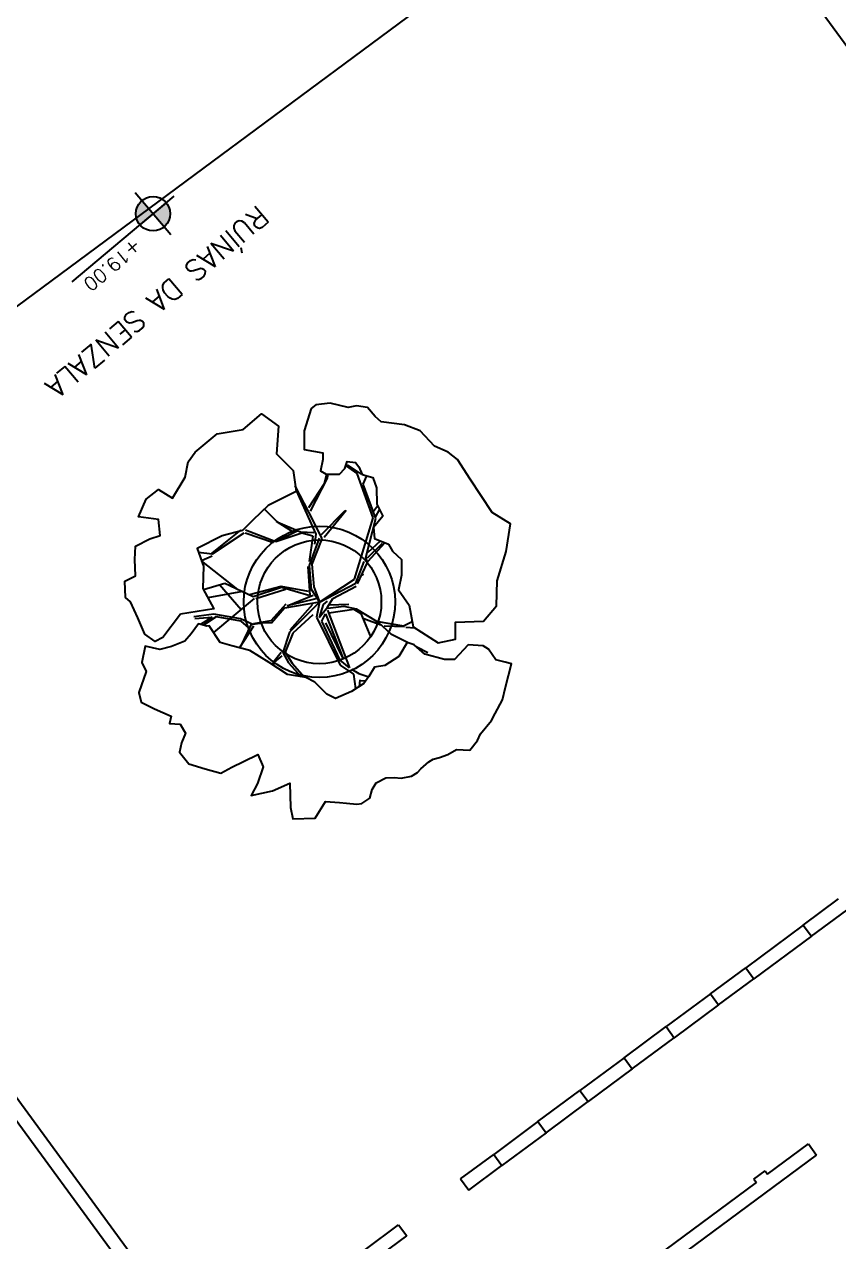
# Model space of a CAD drawing. Header units: millimetres. Extents: x 55520 to 96084, y -58491 to -49645.
# Drawn here: x 59557.74 to 59587.33, y -57714.46 to -57670.22 of the extents above; entities that cross this region are included whole.
import ezdxf
from ezdxf.enums import TextEntityAlignment as Align

# ---------------------------------------------------------------- set-up
doc = ezdxf.new("R2010")
doc.units = ezdxf.units.MM
for name, color, linetype in [('05_Mobiliário', 1, 'Continuous'), ('Alvenaria Corte', 30, 'Continuous'), ('Alvenaria Vista', 40, 'Continuous'), ('ARQ-COTAS', 1, 'Continuous'), ('ARQ-SÍMBOLOS', 2, 'Continuous'), ('ARQ-TEXTO2', 2, 'Continuous'), ('ARQ-TEXTO3', 3, 'Continuous'), ('Árvores Existentes', 114, 'Continuous')]:
    doc.layers.add(name, color=color, linetype=linetype)
doc.styles.add('ROMANS', font='romans.shx')

# ---------------------------------------------------------------- blocks, each defined once
blk = doc.blocks.new('ARBOL')
at = {"color": 0, "linetype": 'ByBlock'}
for p, q in [((-1.034, 4.388), (-1.216, 4.399)), ((-0.978, 4.411), (-1.203, 4.42)), ((-0.543, 3.996), (-1.034, 4.388)), ((-0.889, 4.31), (-0.907, 4.428)), ((-0.509, 4.007), (-0.889, 4.31)), ((-1.375, 4.169), (-1.336, 4.042)), ((-1.336, 4.131), (-1.358, 4.18)), ((-1.302, 3.638), (-1.336, 4.131)), ((-0.587, 4.074), (-0.58, 4.163)), ((-0.52, 4.03), (-0.529, 4.132)), ((-1.336, 4.042), (-1.347, 3.661)), ((-0.967, 3.437), (-0.9, 3.895)), ((-0.33, 3.169), (-0.543, 3.996)), ((-0.353, 3.494), (-0.509, 4.007)), ((-1.203, 3.549), (-1.65, 3.817)), ((-1.079, 3.416), (-1.604, 3.774)), ((-1.013, 3.448), (-0.912, 3.884)), ((-0.364, 3.572), (-0.3, 3.784)), ((-0.33, 3.505), (-0.263, 3.774)), ((-0.298, 3.471), (-0.236, 3.794)), ((-1.113, 3.416), (-1.269, 3.327)), ((-0.978, 3.405), (-1.203, 3.549)), ((-1.022, 3.292), (-1.079, 3.416)), ((-0.912, 3.047), (-0.978, 3.405)), ((-0.298, 3.448), (-0.353, 3.494)), ((-0.286, 3.136), (-0.341, 3.437)), ((-0.263, 3.136), (-0.298, 3.448)), ((-1.593, 3.281), (-1.837, 3.338)), ((-1.357, 3.282), (-1.614, 3.282)), ((-1.269, 3.327), (-1.593, 3.281)), ((-1.246, 3.327), (-1.48, 3.047)), ((-1.313, 3.315), (-1.48, 3.047)), ((-1.102, 3.37), (-1.246, 3.327)), ((-1.102, 3.37), (-0.967, 3.058)), ((-0.933, 3.013), (-1.013, 3.393)), ((-0.567, 2.667), (-0.33, 3.169)), ((-0.567, 2.667), (-0.286, 3.136)), ((-0.442, 2.802), (-0.263, 3.102)), ((0.553, 2.98), (0.619, 3.091)), ((-1.961, 2.935), (-2.139, 2.455)), ((-1.905, 2.924), (-2.117, 2.466)), ((-1.48, 3.047), (-1.906, 2.969)), ((-1.893, 2.935), (-1.502, 3.024)), ((-0.721, 2.678), (-0.944, 2.991)), ((-0.744, 2.756), (-0.933, 3.013)), ((-0.733, 2.802), (-0.912, 3.047)), ((0.207, 2.846), (0.553, 2.98)), ((0.33, 2.846), (0.565, 2.98)), ((0.587, 2.98), (0.695, 3.036)), ((-0.554, 2.666), (-0.744, 2.756)), ((-0.554, 2.666), (-0.733, 2.802)), ((-0.442, 2.666), (-0.442, 2.802)), ((-0.441, 2.701), (-0.218, 2.846)), ((-0.43, 2.656), (-0.262, 2.79)), ((-0.385, 2.611), (-0.129, 2.824)), ((-0.262, 2.79), (-0.106, 2.846)), ((-0.129, 2.824), (-0.017, 2.824)), ((-0.106, 2.846), (0.24, 2.846)), ((-0.017, 2.824), (0.262, 2.622)), ((0.05, 2.79), (0.285, 2.835)), ((0.24, 2.846), (0.464, 2.801)), ((0.464, 2.801), (0.72, 2.822)), ((0.848, 2.833), (1.011, 2.846)), ((-0.765, 2.712), (-1.112, 2.578)), ((-0.732, 2.667), (-1.101, 2.567)), ((-0.567, 2.667), (-0.921, 2.354)), ((-0.91, 2.399), (-0.687, 2.701)), ((-0.631, 2.678), (-0.91, 2.399)), ((-0.567, 2.667), (-0.698, 2.119)), ((-0.567, 2.667), (-0.497, 2.476)), ((-0.486, 2.733), (-0.509, 2.666)), ((-0.509, 2.666), (-0.465, 2.488)), ((-0.465, 2.488), (-0.442, 2.666)), ((-0.419, 2.632), (0.229, 2.13)), ((-2.117, 2.466), (-2.284, 2.39)), ((-2.106, 2.444), (-2.191, 2.315)), ((-1.112, 2.578), (-1.413, 2.265)), ((-1.101, 2.567), (-1.357, 2.265)), ((-1.313, 2.265), (-1.044, 2.578)), ((-0.631, 2.589), (-0.709, 2.142)), ((-0.553, 2.477), (-0.653, 2.13)), ((-0.497, 2.476), (0.105, 2.096)), ((-0.419, 2.577), (0.083, 2.197)), ((-0.408, 2.465), (-0.419, 2.577)), ((0.071, 2.153), (-0.408, 2.465)), ((0.083, 2.197), (-0.353, 2.476)), ((-1.581, 2.242), (-2.191, 2.315)), ((-0.933, 2.41), (-0.989, 2.119)), ((-0.921, 2.354), (-0.966, 2.097)), ((-1.77, 2.22), (-1.968, 2.002)), ((-1.514, 2.251), (-1.864, 1.941)), ((-1.825, 2.171), (-1.406, 2.041)), ((-1.357, 2.265), (-1.77, 2.22)), ((-1.335, 2.253), (-1.56, 1.588)), ((-0.989, 2.119), (-1.167, 1.963)), ((-0.698, 2.119), (-0.631, 1.84)), ((-0.653, 2.13), (-0.609, 1.862)), ((0.229, 2.13), (0.071, 2.153)), ((0.261, 2.13), (0.374, 2.13)), ((0.374, 2.13), (0.51, 2.162)), ((-1.167, 1.952), (-1.346, 1.93)), ((-1.19, 1.952), (-1.156, 1.616)), ((-1.044, 2.053), (-1.167, 1.952)), ((-0.966, 2.097), (-1.044, 2.053)), ((0.105, 2.096), (0.318, 2.084)), ((0.318, 2.084), (0.443, 1.93)), ((0.429, 2.063), (0.469, 1.983)), ((0.44, 2.063), (0.504, 2.095)), ((-1.681, 1.796), (-1.893, 1.628)), ((-1.636, 1.784), (-1.725, 1.6)), ((-1.346, 1.93), (-1.681, 1.796)), ((-1.324, 1.907), (-1.636, 1.784)), ((-1.19, 1.885), (-1.324, 1.907)), ((-1.156, 1.592), (-1.145, 1.941)), ((-0.653, 1.829), (-0.676, 1.661)), ((-0.62, 1.796), (-0.664, 1.673)), ((-0.631, 1.84), (-0.497, 1.762)), ((-0.609, 1.862), (-0.452, 1.784)), ((-0.452, 1.784), (-0.214, 1.71)), ((-1.871, 1.616), (-1.681, 1.751)), ((-1.681, 1.751), (-1.762, 1.589)), ((-0.676, 1.661), (-0.671, 1.632)), ((-0.664, 1.673), (-0.653, 1.631)), ((-0.497, 1.762), (-0.257, 1.692)), ((-1.795, 1.523), (-1.793, 1.527))]:
    blk.add_line(p, q, dxfattribs=at)
for p, q in [((-0.272, 3.281), (-0.266, 3.278)), ((-0.266, 3.278), (-0.257, 3.276))]:
    blk.add_line(p, q)
at = {"color": 0, "linetype": 'ByBlock', "flags": 128}
for points in [[(-2.006, 4.806), (-1.93, 4.502), (-1.803, 4.292), (-1.567, 4.384), (-1.517, 4.308), (-1.466, 4.165), (-1.382, 4.165), (-1.23, 4.258), (-1.205, 4.359), (-1.23, 4.452), (-1.129, 4.502), (-1.061, 4.477), (-0.969, 4.41), (-0.825, 4.452), (-0.715, 4.359), (-0.597, 4.174), (-0.446, 4.081), (-0.471, 3.887), (-0.386, 3.769), (-0.184, 3.803), (-0.091, 3.752), (0.069, 3.719), (0.179, 3.542), (0.246, 3.356), (0.474, 3.255), (0.668, 3.036), (1.064, 3.028), (1.233, 3.188), (1.115, 3.382), (1.427, 3.592), (1.469, 3.853), (1.301, 4.14), (1.199, 4.536), (1.056, 4.881), (0.769, 4.881), (0.288, 5.109), (0.01, 5.244), (-0.15, 5.261), (-0.344, 5.235), (-0.614, 5.311), (-0.833, 5.269), (-1.12, 5.143), (-1.222, 5.16), (-1.373, 5.21), (-1.508, 5.151), (-1.593, 5.075), (-1.829, 4.999), (-1.981, 4.881), (-2.006, 4.806)], [(-2.06, 1.565), (-2.097, 1.177), (-2.157, 1.08), (-2.327, 1.092), (-2.521, 1.226), (-2.715, 1.359), (-2.8, 1.371), (-2.922, 1.553), (-2.837, 1.686), (-2.958, 1.868), (-3.043, 2.025), (-2.934, 2.207), (-2.837, 2.316), (-2.97, 2.486), (-3.213, 2.377), (-3.249, 2.631), (-3.176, 2.825), (-2.958, 2.825), (-2.958, 3.153), (-3.031, 3.346), (-3.019, 3.504), (-2.897, 3.868), (-2.631, 4.098), (-2.533, 4.401), (-2.255, 4.377), (-2.085, 4.049), (-1.781, 3.977), (-1.599, 3.759), (-1.818, 3.407), (-1.89, 3.141), (-1.939, 2.947), (-2.133, 2.741), (-2.327, 2.425), (-2.133, 2.268), (-1.987, 2.013), (-1.721, 1.856), (-2.06, 1.565)], [(-1.677, 1.613), (-1.791, 1.581), (-1.802, 1.415), (-1.823, 1.29), (-1.937, 1.134), (-2.052, 1.02), (-2.239, 0.957), (-2.166, 0.749), (-2.052, 0.676), (-1.989, 0.385), (-1.896, 0.291), (-1.698, 0.312), (-1.458, 0.343), (-1.427, 0.25), (-1.302, 0.312), (-1.177, 0.25), (-1.156, 0.114), (-1.114, -0.01), (-0.927, -0.073), (-0.708, -0.021), (-0.5, 0.042), (-0.417, 0.187), (-0.323, 0.333), (-0.208, 0.51), (-0.063, 0.406), (-0.01, 0.177), (0, 0), (0.208, 0.198), (0.354, 0.406), (0.531, 0.135), (0.635, 0.021), (0.885, 0.187), (0.885, 0.447), (1.052, 0.531), (1.135, 0.572), (1.26, 0.635), (1.312, 0.676), (1.364, 0.791), (1.333, 0.905), (1.333, 1.009), (1.406, 1.134), (1.5, 1.196), (1.583, 1.238), (1.687, 1.332), (1.729, 1.415), (1.74, 1.477), (1.781, 1.613), (1.812, 1.675), (1.875, 1.737), (1.948, 1.831), (2.01, 1.945), (2.166, 2.029), (2.187, 2.195), (2.177, 2.289), (2.208, 2.518), (2.198, 2.622), (2.187, 2.83), (2.135, 2.996), (2.041, 3.298), (1.958, 3.277), (1.833, 3.236), (1.677, 3.308), (1.594, 3.308), (1.416, 3.215), (1.364, 2.955), (1.25, 2.882), (0.989, 2.809), (0.802, 2.84), (0.708, 2.819), (0.708, 2.601), (0.614, 2.403), (0.51, 2.31), (0.51, 2.164), (0.5, 2.05), (0.417, 1.873), (0.281, 1.685), (0.156, 1.675), (-0.063, 1.727), (-0.198, 1.717), (-0.427, 1.623), (-0.719, 1.633), (-1.021, 1.633), (-1.26, 1.561), (-1.416, 1.519), (-1.656, 1.633), (-1.677, 1.613)]]:
    blk.add_lwpolyline(points, dxfattribs=at)
blk = doc.blocks.new('Nível_Planta')
at = {"layer": 'ARQ-SÍMBOLOS', "ltscale": 0.1}
h = blk.add_hatch(color=1, dxfattribs=at)
h.dxf.hatch_style = 1
h.paths.add_polyline_path([(-0.25, 0), (0, 0), (0, 0.25, 0.414214)])
h.paths.add_polyline_path([(0.25, 0), (0, 0), (0, -0.25, 0.414214)])
at = {"layer": 'ARQ-SÍMBOLOS', "color": 1}
for p, q in [((0, 0.4), (0, -0.4)), ((1.535, 0), (-0.4, 0))]:
    blk.add_line(p, q, dxfattribs=at)
at = {"layer": 'ARQ-SÍMBOLOS', "color": 1, "ltscale": 0.1}
blk.add_line((-0.25, 0), (0.25, 0), dxfattribs=at)
at = {"layer": 'ARQ-SÍMBOLOS', "color": 1}
blk.add_circle((0, 0), 0.25, dxfattribs=at)
at = {"layer": 'ARQ-TEXTO2', "style": 'ROMANS'}
blk.add_attdef('NIVEL-ACABADO', text='', height=0.2, dxfattribs=at).set_placement((0.432, 0.034), align=Align.BOTTOM_LEFT)

msp = doc.modelspace()

# ---------------------------------------------------------------- linework, layer by layer
at = {"layer": '05_Mobiliário'}
for radius in [2.75, 2.25]:
    msp.add_circle((59568.461, -57691.208), radius, dxfattribs=at)
at = {"layer": 'Alvenaria Corte'}
for p, q in [((59563.011, -57637.402), (59605.991, -57696.086)), ((59526.662, -57668.027), (59561.767, -57715.957)), ((59527.066, -57667.732), (59562.17, -57715.661)), ((59586.046, -57702.955), (59587.332, -57702.003)), ((59586.342, -57703.359), (59587.627, -57702.407)), ((59586.046, -57702.955), (59586.342, -57703.359)), ((59582.671, -57705.455), (59583.957, -57704.503)), ((59583.957, -57704.503), (59584.252, -57704.906)), ((59582.966, -57705.859), (59584.252, -57704.906)), ((59582.671, -57705.455), (59582.966, -57705.859)), ((59579.537, -57707.776), (59581.064, -57706.646)), ((59581.064, -57706.646), (59581.359, -57707.049)), ((59579.832, -57708.18), (59581.359, -57707.049)), ((59579.537, -57707.776), (59579.832, -57708.18)), ((59576.403, -57710.098), (59577.93, -57708.967)), ((59577.93, -57708.967), (59578.225, -57709.37)), ((59576.698, -57710.501), (59578.225, -57709.37)), ((59576.403, -57710.098), (59576.698, -57710.501)), ((59584.744, -57712.009), (59586.231, -57710.907)), ((59586.231, -57710.907), (59586.526, -57711.311)), ((59573.59, -57712.181), (59574.796, -57711.288)), ((59574.796, -57711.288), (59575.091, -57711.691)), ((59579.253, -57716.697), (59586.526, -57711.311)), ((59573.886, -57712.584), (59575.091, -57711.691)), ((59573.59, -57712.181), (59573.886, -57712.584)), ((59584.253, -57712.185), (59584.655, -57711.888)), ((59584.253, -57712.185), (59584.342, -57712.306)), ((59584.655, -57711.888), (59584.744, -57712.009)), ((59579.36, -57715.996), (59584.342, -57712.306)), ((59570.135, -57714.74), (59571.34, -57713.847)), ((59571.34, -57713.847), (59571.635, -57714.251)), ((59570.43, -57715.143), (59571.635, -57714.251))]:
    msp.add_line(p, q, dxfattribs=at)
at = {"layer": 'Alvenaria Vista'}
for p, q in [((59586.046, -57702.955), (59583.957, -57704.503)), ((59586.342, -57703.359), (59584.252, -57704.906)), ((59582.671, -57705.455), (59581.064, -57706.646)), ((59582.966, -57705.859), (59581.359, -57707.049)), ((59579.537, -57707.776), (59577.93, -57708.967)), ((59579.832, -57708.18), (59578.225, -57709.37)), ((59576.403, -57710.098), (59574.796, -57711.288)), ((59576.698, -57710.501), (59575.091, -57711.691))]:
    msp.add_line(p, q, dxfattribs=at)
msp.add_open_spline([(59423.514, -57798.825), (59463.082, -57747.087), (59502.65, -57695.348), (59542.218, -57643.61), (59549.466, -57636.301), (59556.714, -57628.992), (59563.963, -57621.683), (59574.888, -57615.418), (59585.813, -57609.153), (59596.738, -57602.887), (59607.709, -57603.663), (59618.68, -57604.438), (59629.651, -57605.213), (59666.163, -57648.985), (59702.675, -57692.757), (59739.187, -57736.529), (59752.038, -57750.994), (59764.89, -57765.458), (59777.742, -57779.923)], degree=3, knots=[20.322416, 20.322416, 20.322416, 20.322416, 21.305376, 21.305376, 21.305376, 22.305376, 22.305376, 22.305376, 23.305376, 23.305376, 23.305376, 24.305376, 24.305376, 24.305376, 25.305376, 25.305376, 25.305376, 25.593369, 25.593369, 25.593369, 25.593369], dxfattribs=at)
at = {"layer": 'ARQ-COTAS'}
msp.add_lwpolyline([(59463.356, -57754.511), (59461.278, -57751.705), (59647.821, -57613.545), (59649.9, -57616.351)], dxfattribs=at)

# ---------------------------------------------------------------- block references
at = {"layer": 'ARQ-SÍMBOLOS', "xscale": 2.5, "yscale": 2.5, "zscale": 2.5, "rotation": 220.0749756908868}
msp.add_blockref('Nível_Planta', (59562.414, -57677.103), dxfattribs=at).add_auto_attribs({'NIVEL-ACABADO': '+19.00'})
at = {"layer": 'Árvores Existentes', "xscale": 2.73177010559282, "yscale": 2.73177010559282, "zscale": 2.73177010559282, "rotation": 328.5404781669255}
msp.add_blockref('ARBOL', (59565.983, -57698.24), dxfattribs=at)

# ---------------------------------------------------------------- texts
at = {"layer": 'ARQ-TEXTO3', "color": 2, "insert": (59562.569, -57680.312), "char_height": 0.75, "attachment_point": 5, "rotation": 220.075, "style": 'ROMANS'}
msp.add_mtext('RUÍNAS DA SENZALA', dxfattribs=at)

doc.saveas('drawing.dxf')
